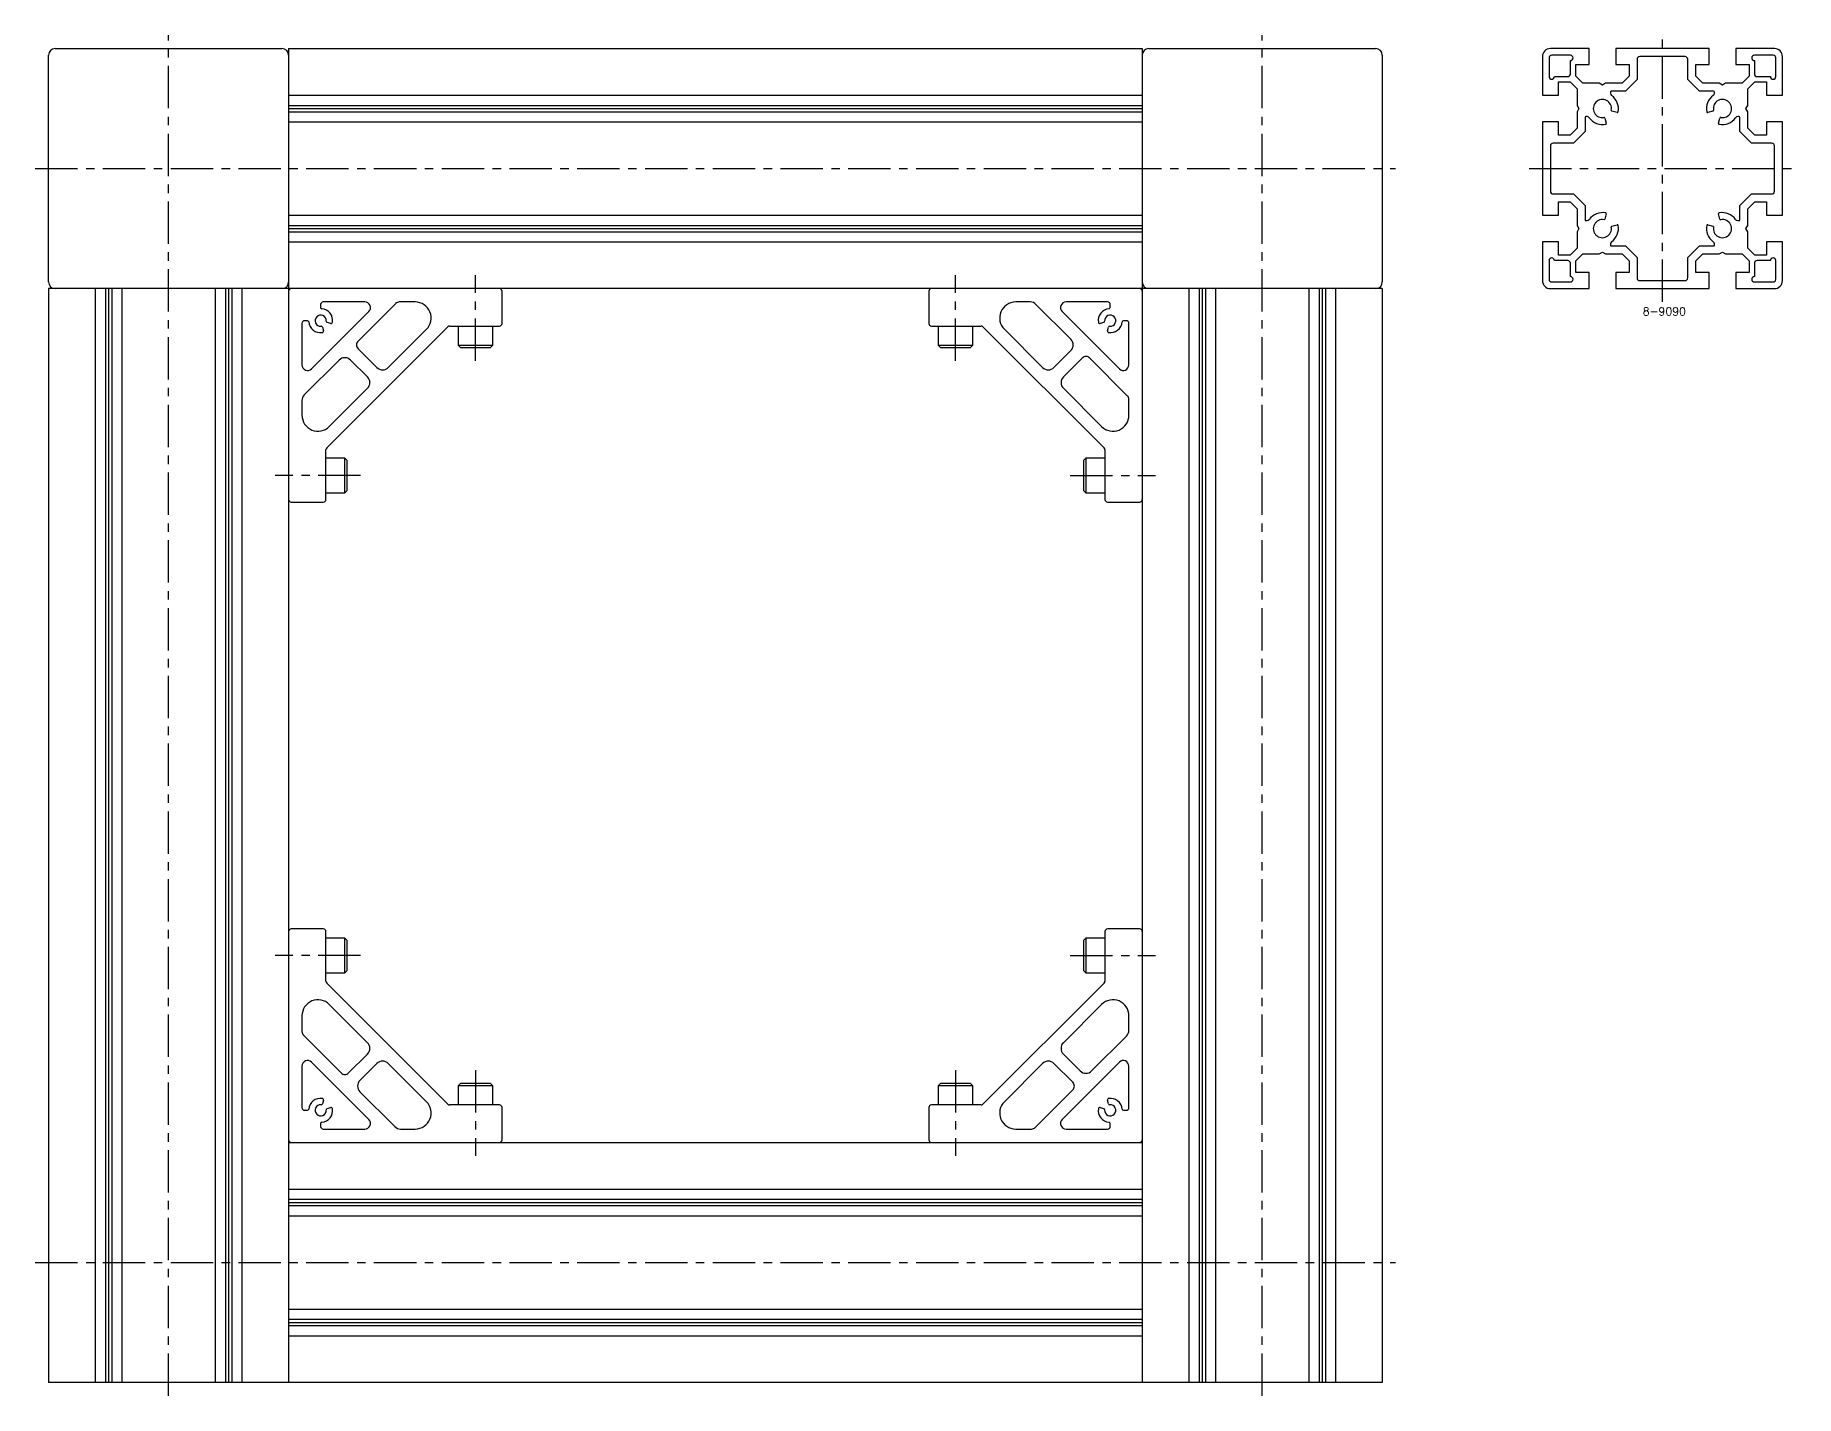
# Model space of a CAD drawing. Extents: x -8 to 1721, y -8 to 1075.
# Drawn here: x 1061 to 1721, y 5 to 515 of the extents above; entities that cross this region are included whole.
import ezdxf

# ---------------------------------------------------------------- set-up
doc = ezdxf.new("R2010")
doc.units = 0
doc.header["$LTSCALE"] = 0.5
doc.linetypes.add('CENTER', pattern=[50.8, 31.75, -6.35, 6.35, -6.35])
for name, color, linetype in [('MSM_CENTER', 1, 'CENTER'), ('MSM_CONTINUOUS', 7, 'CONTINUOUS'), ('MSM_PART_NUMBER', 7, 'CONTINUOUS')]:
    doc.layers.add(name, color=color, linetype=linetype)
doc.styles.get("Standard").update_dxf_attribs({"font": 'txt.shx', "height": 3, "bigfont": 'bigfont.shx'})

# ---------------------------------------------------------------- blocks, each defined once
blk = doc.blocks.new('*U10')
at = {"layer": 'MSM_PART_NUMBER'}
blk.add_text('8-9090', height=3, dxfattribs=at).set_placement((1663.62, 409.97))

msp = doc.modelspace()

# ---------------------------------------------------------------- linework, layer by layer
at = {"layer": 'MSM_CENTER'}
for p, q in [((1111, 5), (1111, 515)), ((1521, 5), (1521, 515)), ((1671, 415), (1671, 515)), ((1061, 465), (1571, 465)), ((1621, 465), (1721, 465)), ((1226, 393), (1226, 425)), ((1406, 393), (1406, 425)), ((1183, 350), (1151, 350)), ((1449, 350), (1481, 350)), ((1183, 170), (1151, 170)), ((1449, 170), (1481, 170)), ((1226, 127), (1226, 95)), ((1406, 127), (1406, 95)), ((1061, 55), (1571, 55))]:
    msp.add_line(p, q, dxfattribs=at)
at = {"layer": 'MSM_CONTINUOUS'}
for p, q in [((1068.5, 510), (1153.5, 510)), ((1156, 510), (1156, 10)), ((1156, 510), (1476, 510)), ((1476, 510), (1476, 10)), ((1478.5, 510), (1563.5, 510)), ((1643.5, 510), (1629, 510)), ((1643.5, 504), (1643.5, 510)), ((1688.5, 510), (1653.5, 510)), ((1653.5, 510), (1653.5, 504)), ((1688.5, 504), (1688.5, 510)), ((1713, 510), (1698.5, 510)), ((1698.5, 510), (1698.5, 504)), ((1066, 422.5), (1066, 507.5)), ((1566, 507.5), (1566, 422.5)), ((1626, 507), (1626, 492.5)), ((1628.5, 506.5), (1628.5, 499.5)), ((1636.5, 507.5), (1629.5, 507.5)), ((1636.5, 500.5), (1636.5, 505.5)), ((1638.5, 499.62), (1638.5, 504)), ((1638.5, 504), (1643.5, 504)), ((1653.5, 504), (1658.5, 504)), ((1658.5, 504), (1658.5, 499.62)), ((1661.5, 506), (1661.5, 498.38)), ((1679.5, 507), (1662.5, 507)), ((1680.5, 498.38), (1680.5, 506)), ((1683.5, 499.62), (1683.5, 504)), ((1683.5, 504), (1688.5, 504)), ((1698.5, 504), (1703.5, 504)), ((1703.5, 504), (1703.5, 499.62)), ((1712.5, 507.5), (1705.5, 507.5)), ((1705.5, 505.5), (1705.5, 500.5)), ((1713.5, 499.5), (1713.5, 506.5)), ((1716, 492.5), (1716, 507)), ((1630.5, 499.5), (1635.5, 499.5)), ((1632, 492.5), (1632, 497.5)), ((1632, 497.5), (1636.38, 497.5)), ((1636.38, 497.5), (1639, 494.88)), ((1641.12, 497), (1638.5, 499.62)), ((1647.29, 497), (1641.12, 497)), ((1648.5, 496.3), (1647.29, 497)), ((1649.71, 497), (1648.5, 496.3)), ((1655.88, 497), (1649.71, 497)), ((1658.5, 499.62), (1655.88, 497)), ((1661.5, 498.38), (1657.12, 494)), ((1684.88, 494), (1680.5, 498.38)), ((1686.12, 497), (1683.5, 499.62)), ((1692.29, 497), (1686.12, 497)), ((1693.5, 496.3), (1692.29, 497)), ((1694.71, 497), (1693.5, 496.3)), ((1700.88, 497), (1694.71, 497)), ((1703.5, 499.62), (1700.88, 497)), ((1703, 494.88), (1705.62, 497.5)), ((1705.62, 497.5), (1710, 497.5)), ((1706.5, 499.5), (1711.5, 499.5)), ((1710, 497.5), (1710, 492.5)), ((1156, 492.5), (1476, 492.5)), ((1156, 488.71), (1476, 488.71)), ((1626, 492.5), (1632, 492.5)), ((1639, 494.88), (1639, 488.71)), ((1639, 488.71), (1639.7, 487.5)), ((1651.5, 493.7), (1651.5, 493.24)), ((1657.12, 494), (1651.8, 494)), ((1690.2, 494), (1684.88, 494)), ((1690.5, 493.24), (1690.5, 493.7)), ((1702.3, 487.5), (1703, 488.71)), ((1703, 488.71), (1703, 494.88)), ((1710, 492.5), (1716, 492.5)), ((1156, 487.5), (1476, 487.5)), ((1156, 486.29), (1476, 486.29)), ((1156, 482.5), (1476, 482.5)), ((1632, 482.5), (1626, 482.5)), ((1626, 482.5), (1626, 447.5)), ((1632, 477.5), (1632, 482.5)), ((1639.7, 487.5), (1639, 486.29)), ((1639, 486.29), (1639, 480.12)), ((1642, 484.2), (1642, 478.88)), ((1642.76, 484.5), (1642.3, 484.5)), ((1649.45, 483.94), (1649.97, 482)), ((1654, 486.03), (1652.06, 486.55)), ((1689.94, 486.55), (1688, 486.03)), ((1692.03, 482), (1692.55, 483.94)), ((1699.7, 484.5), (1699.24, 484.5)), ((1700, 478.88), (1700, 484.2)), ((1703, 486.29), (1702.3, 487.5)), ((1703, 480.12), (1703, 486.29)), ((1716, 482.5), (1710, 482.5)), ((1710, 482.5), (1710, 477.5)), ((1716, 447.5), (1716, 482.5)), ((1636.38, 477.5), (1632, 477.5)), ((1639, 480.12), (1636.38, 477.5)), ((1642, 478.88), (1637.62, 474.5)), ((1704.38, 474.5), (1700, 478.88)), ((1705.62, 477.5), (1703, 480.12)), ((1710, 477.5), (1705.62, 477.5)), ((1629, 473.5), (1629, 456.5)), ((1637.62, 474.5), (1630, 474.5)), ((1712, 474.5), (1704.38, 474.5)), ((1713, 456.5), (1713, 473.5)), ((1630, 455.5), (1637.62, 455.5)), ((1637.62, 455.5), (1642, 451.12)), ((1700, 451.12), (1704.38, 455.5)), ((1704.38, 455.5), (1712, 455.5)), ((1632, 447.5), (1632, 452.5)), ((1632, 452.5), (1636.38, 452.5)), ((1636.38, 452.5), (1639, 449.88)), ((1639, 449.88), (1639, 443.71)), ((1642, 451.12), (1642, 445.8)), ((1700, 445.8), (1700, 451.12)), ((1703, 449.88), (1705.62, 452.5)), ((1703, 443.71), (1703, 449.88)), ((1705.62, 452.5), (1710, 452.5)), ((1710, 452.5), (1710, 447.5)), ((1156, 447.5), (1476, 447.5)), ((1156, 443.71), (1476, 443.71)), ((1156, 442.5), (1476, 442.5)), ((1626, 447.5), (1632, 447.5)), ((1639, 443.71), (1639.7, 442.5)), ((1639.7, 442.5), (1639, 441.29)), ((1642.3, 445.5), (1642.76, 445.5)), ((1649.97, 448), (1649.45, 446.06)), ((1652.06, 443.45), (1654, 443.97)), ((1688, 443.97), (1689.94, 443.45)), ((1692.55, 446.06), (1692.03, 448)), ((1699.24, 445.5), (1699.7, 445.5)), ((1702.3, 442.5), (1703, 443.71)), ((1703, 441.29), (1702.3, 442.5)), ((1710, 447.5), (1716, 447.5)), ((1156, 441.29), (1476, 441.29)), ((1156, 437.5), (1476, 437.5)), ((1632, 437.5), (1626, 437.5)), ((1626, 437.5), (1626, 423)), ((1632, 432.5), (1632, 437.5)), ((1639, 441.29), (1639, 435.12)), ((1651.5, 436.76), (1651.5, 436.3)), ((1651.8, 436), (1657.12, 436)), ((1657.12, 436), (1661.5, 431.62)), ((1680.5, 431.62), (1684.88, 436)), ((1684.88, 436), (1690.2, 436)), ((1690.5, 436.3), (1690.5, 436.76)), ((1703, 435.12), (1703, 441.29)), ((1716, 437.5), (1710, 437.5)), ((1710, 437.5), (1710, 432.5)), ((1716, 423), (1716, 437.5)), ((1628.5, 430.5), (1628.5, 423.5)), ((1635.5, 430.5), (1630.5, 430.5)), ((1636.38, 432.5), (1632, 432.5)), ((1639, 435.12), (1636.38, 432.5)), ((1636.5, 424.5), (1636.5, 429.5)), ((1638.5, 430.38), (1641.12, 433)), ((1638.5, 426), (1638.5, 430.38)), ((1641.12, 433), (1647.29, 433)), ((1647.29, 433), (1648.5, 433.7)), ((1648.5, 433.7), (1649.71, 433)), ((1649.71, 433), (1655.88, 433)), ((1655.88, 433), (1658.5, 430.38)), ((1658.5, 430.38), (1658.5, 426)), ((1661.5, 431.62), (1661.5, 424)), ((1680.5, 424), (1680.5, 431.62)), ((1683.5, 430.38), (1686.12, 433)), ((1683.5, 426), (1683.5, 430.38)), ((1686.12, 433), (1692.29, 433)), ((1692.29, 433), (1693.5, 433.7)), ((1693.5, 433.7), (1694.71, 433)), ((1694.71, 433), (1700.88, 433)), ((1700.88, 433), (1703.5, 430.38)), ((1705.62, 432.5), (1703, 435.12)), ((1703.5, 430.38), (1703.5, 426)), ((1705.5, 429.5), (1705.5, 424.5)), ((1710, 432.5), (1705.62, 432.5)), ((1711.5, 430.5), (1706.5, 430.5)), ((1713.5, 423.5), (1713.5, 430.5)), ((1629.5, 422.5), (1636.5, 422.5)), ((1643.5, 426), (1638.5, 426)), ((1643.5, 420), (1643.5, 426)), ((1658.5, 426), (1653.5, 426)), ((1653.5, 426), (1653.5, 420)), ((1662.5, 423), (1679.5, 423)), ((1688.5, 426), (1683.5, 426)), ((1688.5, 420), (1688.5, 426)), ((1698.5, 426), (1698.5, 420)), ((1703.5, 426), (1698.5, 426)), ((1705.5, 422.5), (1712.5, 422.5)), ((1566, 420), (1066, 420)), ((1066, 420), (1066, 10)), ((1083.5, 420), (1083.5, 10)), ((1087.29, 420), (1087.29, 10)), ((1088.5, 420), (1088.5, 10)), ((1089.71, 420), (1089.71, 10)), ((1093.5, 420), (1093.5, 10)), ((1128.5, 420), (1128.5, 10)), ((1132.29, 420), (1132.29, 10)), ((1133.5, 420), (1133.5, 10)), ((1134.71, 420), (1134.71, 10)), ((1138.5, 420), (1138.5, 10)), ((1236, 407), (1236, 419)), ((1396, 419), (1396, 407)), ((1493.5, 420), (1493.5, 10)), ((1497.29, 420), (1497.29, 10)), ((1498.5, 420), (1498.5, 10)), ((1499.71, 420), (1499.71, 10)), ((1503.5, 420), (1503.5, 10)), ((1538.5, 420), (1538.5, 10)), ((1542.29, 420), (1542.29, 10)), ((1543.5, 420), (1543.5, 10)), ((1544.71, 420), (1544.71, 10)), ((1548.5, 420), (1548.5, 10)), ((1566, 420), (1566, 10)), ((1629, 420), (1643.5, 420)), ((1653.5, 420), (1688.5, 420)), ((1698.5, 420), (1713, 420)), ((1164.58, 389.94), (1186.06, 411.42)), ((1168, 414), (1168, 412.97)), ((1184.57, 415), (1169, 415)), ((1196.13, 414.41), (1182.04, 400.32)), ((1203.44, 415), (1197.54, 415)), ((1434.04, 415), (1428.56, 415)), ((1449.25, 401.03), (1436.16, 414.12)), ((1445.94, 411.42), (1467.42, 389.94)), ((1463, 415), (1447.43, 415)), ((1464, 412.97), (1464, 414)), ((1161, 407), (1161, 391.43)), ((1163.03, 408), (1162, 408)), ((1168.66, 405.54), (1169.03, 404.17)), ((1170.29, 360.29), (1215.71, 405.71)), ((1171.83, 406.97), (1170.46, 407.34)), ((1193.35, 390.42), (1207.69, 404.76)), ((1216.41, 406), (1235, 406)), ((1219.5, 406), (1219.5, 398.87)), ((1232.5, 398.87), (1232.5, 406)), ((1397, 406), (1415.59, 406)), ((1399.5, 406), (1412.5, 406)), ((1399.5, 406), (1399.5, 398.87)), ((1412.5, 398.87), (1412.5, 406)), ((1416.29, 405.71), (1461.71, 360.29)), ((1424.31, 404.76), (1438.65, 390.42)), ((1461.54, 407.34), (1460.17, 406.97)), ((1462.97, 404.17), (1463.34, 405.54)), ((1470, 408), (1468.97, 408)), ((1471, 391.43), (1471, 407)), ((1182.04, 397.5), (1189.11, 390.42)), ((1219.5, 398.87), (1220.37, 398)), ((1219.5, 398.87), (1232.5, 398.87)), ((1220.37, 398), (1231.63, 398)), ((1231.63, 398), (1232.5, 398.87)), ((1399.5, 398.87), (1400.37, 398)), ((1399.5, 398.87), (1412.5, 398.87)), ((1400.37, 398), (1411.63, 398)), ((1411.63, 398), (1412.5, 398.87)), ((1442.89, 390.42), (1449.25, 396.79)), ((1174.97, 393.25), (1161.88, 380.16)), ((1185.58, 386.89), (1179.21, 393.25)), ((1453.5, 393.96), (1446.42, 386.89)), ((1470.41, 379.87), (1456.32, 393.96)), ((1161, 378.04), (1161, 372.56)), ((1171.24, 368.31), (1185.58, 382.65)), ((1446.42, 382.65), (1460.76, 368.31)), ((1471, 372.56), (1471, 378.46)), ((1170, 341), (1170, 359.59)), ((1170, 343.5), (1170, 356.5)), ((1177.13, 356.5), (1170, 356.5)), ((1178, 355.63), (1177.13, 356.5)), ((1177.13, 343.5), (1177.13, 356.5)), ((1454.87, 356.5), (1454, 355.63)), ((1454.87, 356.5), (1454.87, 343.5)), ((1462, 356.5), (1454.87, 356.5)), ((1462, 359.59), (1462, 341)), ((1178, 344.37), (1178, 355.63)), ((1454, 355.63), (1454, 344.37)), ((1170, 343.5), (1177.13, 343.5)), ((1177.13, 343.5), (1178, 344.37)), ((1454, 344.37), (1454.87, 343.5)), ((1454.87, 343.5), (1462, 343.5)), ((1157, 340), (1169, 340)), ((1463, 340), (1475, 340)), ((1169, 180), (1157, 180)), ((1170, 160.41), (1170, 179)), ((1462, 179), (1462, 160.41)), ((1475, 180), (1463, 180)), ((1177.13, 176.5), (1170, 176.5)), ((1178, 175.63), (1177.13, 176.5)), ((1177.13, 163.5), (1177.13, 176.5)), ((1178, 164.37), (1178, 175.63)), ((1454.87, 176.5), (1454, 175.63)), ((1454, 175.63), (1454, 164.37)), ((1454.87, 176.5), (1454.87, 163.5)), ((1462, 176.5), (1454.87, 176.5)), ((1462, 176.5), (1462, 163.5)), ((1170, 163.5), (1177.13, 163.5)), ((1215.71, 114.29), (1170.29, 159.71)), ((1177.13, 163.5), (1178, 164.37)), ((1461.71, 159.71), (1416.29, 114.29)), ((1454, 164.37), (1454.87, 163.5)), ((1454.87, 163.5), (1462, 163.5)), ((1161, 147.44), (1161, 141.54)), ((1185.58, 137.35), (1171.24, 151.69)), ((1460.76, 151.69), (1446.42, 137.35)), ((1471, 141.96), (1471, 147.44)), ((1161.59, 140.13), (1175.68, 126.04)), ((1457.03, 126.75), (1470.12, 139.84)), ((1178.5, 126.04), (1185.58, 133.11)), ((1446.42, 133.11), (1452.79, 126.75)), ((1161, 128.57), (1161, 113)), ((1186.06, 108.58), (1164.58, 130.06)), ((1189.11, 129.58), (1182.75, 123.21)), ((1207.69, 115.24), (1193.35, 129.58)), ((1438.65, 129.58), (1424.31, 115.24)), ((1449.96, 122.5), (1442.89, 129.58)), ((1467.42, 130.06), (1445.94, 108.58)), ((1471, 113), (1471, 128.57)), ((1182.75, 118.97), (1195.84, 105.88)), ((1220.37, 122), (1219.5, 121.13)), ((1232.5, 121.13), (1219.5, 121.13)), ((1219.5, 121.13), (1219.5, 114)), ((1231.63, 122), (1220.37, 122)), ((1232.5, 121.13), (1231.63, 122)), ((1232.5, 114), (1232.5, 121.13)), ((1400.37, 122), (1399.5, 121.13)), ((1412.5, 121.13), (1399.5, 121.13)), ((1399.5, 121.13), (1399.5, 114)), ((1411.63, 122), (1400.37, 122)), ((1412.5, 121.13), (1411.63, 122)), ((1412.5, 114), (1412.5, 121.13)), ((1435.87, 105.59), (1449.96, 119.68)), ((1169.03, 115.83), (1168.66, 114.46)), ((1170.46, 112.66), (1171.83, 113.03)), ((1235, 114), (1216.41, 114)), ((1232.5, 114), (1219.5, 114)), ((1236, 101), (1236, 113)), ((1396, 113), (1396, 101)), ((1415.59, 114), (1397, 114)), ((1460.17, 113.03), (1461.54, 112.66)), ((1463.34, 114.46), (1462.97, 115.83)), ((1162, 112), (1163.03, 112)), ((1168, 107.03), (1168, 106)), ((1464, 106), (1464, 107.03)), ((1468.97, 112), (1470, 112)), ((1156, 100), (1476, 100)), ((1169, 105), (1184.57, 105)), ((1197.96, 105), (1203.44, 105)), ((1428.56, 105), (1434.46, 105)), ((1447.43, 105), (1463, 105)), ((1156, 82.5), (1476, 82.5)), ((1156, 78.71), (1476, 78.71)), ((1156, 77.5), (1476, 77.5)), ((1156, 76.29), (1476, 76.29)), ((1156, 72.5), (1476, 72.5)), ((1156, 37.5), (1476, 37.5)), ((1156, 33.71), (1476, 33.71)), ((1156, 32.5), (1476, 32.5)), ((1156, 31.29), (1476, 31.29)), ((1156, 27.5), (1476, 27.5)), ((1566, 10), (1066, 10))]:
    msp.add_line(p, q, dxfattribs=at)
for centre, radius, start, end in [((1068.5, 507.5), 2.5, 90, 180), ((1153.5, 507.5), 2.5, 0, 90), ((1478.5, 507.5), 2.5, 90, 180), ((1563.5, 507.5), 2.5, 0, 90), ((1629, 507), 3, 90, 180), ((1713, 507), 3, 0, 90), ((1629.5, 506.5), 1, 90, 180), ((1636.5, 506.5), 1, 270, 90), ((1662.5, 506), 1, 90, 180), ((1679.5, 506), 1, 0, 90), ((1705.5, 506.5), 1, 90, 270), ((1712.5, 506.5), 1, 0, 90), ((1629.5, 499.5), 1, 180, 0), ((1635.5, 500.5), 1, 270, 0), ((1706.5, 500.5), 1, 180, 270), ((1712.5, 499.5), 1, 180, 0), ((1648.5, 487.5), 3.4, 349.65071, 280.34929), ((1651.8, 493.7), 0.3, 90, 180), ((1652.5, 493.24), 1, 180, 235.1501), ((1648.5, 487.5), 6, 348.01696, 55.1501), ((1693.5, 487.5), 6, 124.8499, 191.98304), ((1689.5, 493.24), 1, 304.8499, 0), ((1693.5, 487.5), 3.4, 259.65071, 190.34929), ((1690.2, 493.7), 0.3, 0, 90), ((1642.3, 484.2), 0.3, 90, 180), ((1642.76, 483.5), 1, 34.8499, 90), ((1648.5, 487.5), 6, 214.8499, 281.98304), ((1649.16, 483.86), 0.3, 15, 100.34929), ((1649.68, 481.92), 0.3, 281.98303, 15), ((1652.14, 486.84), 0.3, 169.65071, 255), ((1654.08, 486.32), 0.3, 255, 348.01696), ((1687.92, 486.32), 0.3, 191.98303, 285), ((1689.86, 486.84), 0.3, 285, 10.34929), ((1692.32, 481.92), 0.3, 165, 258.01696), ((1693.5, 487.5), 6, 258.01696, 325.1501), ((1692.84, 483.86), 0.3, 79.65071, 165), ((1699.24, 483.5), 1, 90, 145.1501), ((1699.7, 484.2), 0.3, 0, 90), ((1630, 473.5), 1, 90, 180), ((1712, 473.5), 1, 0, 90), ((1630, 456.5), 1, 180, 270), ((1712, 456.5), 1, 270, 0), ((1642.3, 445.8), 0.3, 180, 270), ((1642.76, 446.5), 1, 270, 325.1501), ((1648.5, 442.5), 6, 78.01696, 145.1501), ((1648.5, 442.5), 3.4, 79.65071, 10.34929), ((1649.16, 446.14), 0.3, 259.65071, 345), ((1649.68, 448.08), 0.3, 345, 78.01696), ((1652.14, 443.16), 0.3, 105, 190.34929), ((1648.5, 442.5), 6, 304.8499, 11.98304), ((1654.08, 443.68), 0.3, 11.98303, 105), ((1693.5, 442.5), 6, 168.01696, 235.1501), ((1687.92, 443.68), 0.3, 75, 168.01696), ((1689.86, 443.16), 0.3, 349.65071, 75), ((1693.5, 442.5), 3.4, 169.65071, 100.34929), ((1692.32, 448.08), 0.3, 101.98303, 195), ((1693.5, 442.5), 6, 34.8499, 101.98304), ((1692.84, 446.14), 0.3, 195, 280.34929), ((1699.24, 446.5), 1, 214.8499, 270), ((1699.7, 445.8), 0.3, 270, 0), ((1652.5, 436.76), 1, 124.8499, 180), ((1651.8, 436.3), 0.3, 180, 270), ((1689.5, 436.76), 1, 0, 55.1501), ((1690.2, 436.3), 0.3, 270, 0), ((1629.5, 430.5), 1, 0, 180), ((1635.5, 429.5), 1, 0, 90), ((1706.5, 429.5), 1, 90, 180), ((1712.5, 430.5), 1, 0, 180), ((1068.5, 422.5), 2.5, 180, 270), ((1153.5, 422.5), 2.5, 270, 0), ((1478.5, 422.5), 2.5, 180, 270), ((1563.5, 422.5), 2.5, 270, 0), ((1629, 423), 3, 180, 270), ((1629.5, 423.5), 1, 180, 270), ((1636.5, 423.5), 1, 270, 90), ((1662.5, 424), 1, 180, 270), ((1679.5, 424), 1, 270, 0), ((1705.5, 423.5), 1, 90, 270), ((1712.5, 423.5), 1, 270, 0), ((1713, 423), 3, 270, 0), ((1157, 419), 1, 90, 180), ((1235, 419), 1, 0, 90), ((1397, 419), 1, 90, 180), ((1475, 419), 1, 0, 90), ((1168, 408), 2.1, 356.08786, 273.91336), ((1169, 414), 1, 90, 180), ((1168.5, 412.97), 0.5, 179.9984, 264.26347), ((1168, 408), 4.5, 352.18075, 84.26027), ((1184.57, 412.9), 2.1, 314.99999, 90), ((1197.54, 413), 2, 90.00109, 135.00077), ((1203.44, 409), 6, 315.00002, 90.00008), ((1428.56, 409), 6, 90.00008, 225), ((1434.04, 412), 3, 45.00016, 90.00022), ((1447.43, 412.9), 2.1, 90, 224.99999), ((1464, 408), 4.5, 95.73914, 187.81993), ((1464, 408), 2.1, 266.08786, 183.91336), ((1463, 414), 1, 0, 90), ((1463.5, 412.97), 0.5, 275.73957, 359.99873), ((1162, 407), 1, 90, 180), ((1163.03, 407.5), 0.5, 5.73957, 89.99873), ((1168, 408), 4.5, 185.73914, 277.81993), ((1168.18, 405.41), 0.5, 14.99992, 93.91337), ((1168.54, 404.04), 0.5, 277.82248, 14.99975), ((1170.59, 407.82), 0.5, 176.08786, 255.00009), ((1171.96, 407.46), 0.5, 255.00138, 352.17889), ((1216.41, 405), 1, 89.99859, 134.99894), ((1235, 407), 1, 270, 0), ((1397, 407), 1, 180, 270), ((1415.59, 405), 1, 45.00048, 90.00077), ((1460.04, 407.46), 0.5, 187.82248, 284.99975), ((1461.41, 407.82), 0.5, 284.99992, 3.91337), ((1463.46, 404.04), 0.5, 165.00138, 262.17889), ((1463.82, 405.41), 0.5, 86.08786, 165.00009), ((1464, 408), 4.5, 262.18075, 354.26027), ((1468.97, 407.5), 0.5, 89.9984, 174.26347), ((1470, 407), 1, 0, 90), ((1183.45, 398.91), 2, 134.99917, 225.00115), ((1447.13, 398.91), 3, 315.0001, 45.00012), ((1163.1, 391.43), 2.1, 180, 314.99999), ((1177.09, 391.13), 3, 45.0001, 135.00012), ((1191.23, 392.55), 3, 225.00009, 315.00018), ((1440.77, 392.55), 3, 225.0005, 314.9993), ((1454.91, 392.55), 2, 44.99917, 135.00115), ((1468.9, 391.43), 2.1, 224.99999, 0), ((1183.45, 384.77), 3, 315.0005, 44.9993), ((1448.55, 384.77), 3, 135.00009, 225.00018), ((1164, 378.04), 3, 135.00016, 180.00022), ((1469, 378.46), 2, 0.00109, 45.00077), ((1167, 372.56), 6, 180.00008, 315), ((1465, 372.56), 6, 225.00002, 0.00008), ((1171, 359.59), 1, 135.00048, 180.00077), ((1461, 359.59), 1, 359.99859, 44.99894), ((1157, 341), 1, 180, 270), ((1169, 341), 1, 270, 0), ((1463, 341), 1, 180, 270), ((1475, 341), 1, 270, 0), ((1157, 179), 1, 90, 180), ((1169, 179), 1, 0, 90), ((1463, 179), 1, 90, 180), ((1475, 179), 1, 0, 90), ((1171, 160.41), 1, 179.99859, 224.99894), ((1461, 160.41), 1, 315.00048, 0.00077), ((1167, 147.44), 6, 45.00002, 180.00008), ((1465, 147.44), 6, 0.00008, 135), ((1163, 141.54), 2, 180.00109, 225.00077), ((1468, 141.96), 3, 315.00016, 0.00022), ((1183.45, 135.23), 3, 315.00009, 45.00018), ((1448.55, 135.23), 3, 135.0005, 224.9993), ((1163.1, 128.57), 2.1, 44.99999, 180), ((1177.09, 127.45), 2, 224.99917, 315.00115), ((1191.23, 127.45), 3, 45.0005, 134.9993), ((1440.77, 127.45), 3, 45.00009, 135.00018), ((1454.91, 128.87), 3, 225.0001, 315.00012), ((1468.9, 128.57), 2.1, 0, 134.99999), ((1184.87, 121.09), 3, 135.0001, 225.00012), ((1448.55, 121.09), 2, 314.99917, 45.00115), ((1162, 113), 1, 180, 270), ((1163.03, 112.5), 0.5, 269.9984, 354.26347), ((1168, 112), 4.5, 82.18075, 174.26027), ((1168, 112), 2.1, 86.08786, 3.91336), ((1168.18, 114.59), 0.5, 266.08786, 345.00009), ((1168, 112), 4.5, 275.73914, 7.81993), ((1168.54, 115.96), 0.5, 345.00138, 82.17889), ((1170.59, 112.18), 0.5, 104.99992, 183.91337), ((1171.96, 112.54), 0.5, 7.82248, 104.99975), ((1203.44, 111), 6, 270.00008, 45), ((1216.41, 115), 1, 225.00048, 270.00077), ((1235, 113), 1, 0, 90), ((1397, 113), 1, 90, 180), ((1415.59, 115), 1, 269.99859, 314.99894), ((1428.56, 111), 6, 135.00002, 270.00008), ((1464, 112), 4.5, 172.18075, 264.26027), ((1460.04, 112.54), 0.5, 75.00138, 172.17889), ((1461.41, 112.18), 0.5, 356.08786, 75.00009), ((1464, 112), 2.1, 176.08786, 93.91336), ((1463.46, 115.96), 0.5, 97.82248, 194.99975), ((1463.82, 114.59), 0.5, 194.99992, 273.91337), ((1464, 112), 4.5, 5.73914, 97.81993), ((1468.97, 112.5), 0.5, 185.73957, 269.99873), ((1470, 113), 1, 270, 0), ((1168.5, 107.03), 0.5, 95.73957, 179.99873), ((1169, 106), 1, 180, 270), ((1184.57, 107.1), 2.1, 270, 44.99999), ((1197.96, 108), 3, 225.00016, 270.00022), ((1447.43, 107.1), 2.1, 134.99999, 270), ((1463, 106), 1, 270, 0), ((1463.5, 107.03), 0.5, 359.9984, 84.26347), ((1157, 101), 1, 180, 270), ((1235, 101), 1, 270, 0), ((1397, 101), 1, 180, 270), ((1434.46, 107), 2, 270.00109, 315.00077), ((1475, 101), 1, 270, 0)]:
    msp.add_arc(centre, radius, start, end, dxfattribs=at)

# ---------------------------------------------------------------- block references
msp.add_blockref('*U10', (0, 0), dxfattribs=at)

doc.saveas('drawing.dxf')
